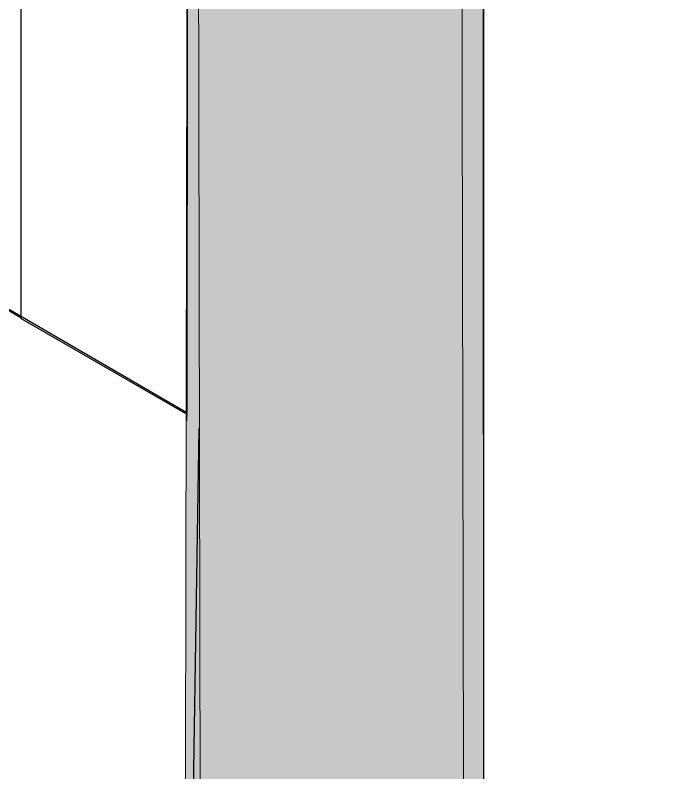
# Model space of a CAD drawing. Header units: inches. Extents: x -17.6 to 82.3, y -15.1 to 23.2.
# Drawn here: x 71.6622 to 72.0718, y 9.1801 to 9.649 of the extents above; entities that cross this region are included whole.
import ezdxf

# ---------------------------------------------------------------- set-up
doc = ezdxf.new("R2010")
doc.units = ezdxf.units.IN
doc.header["$MEASUREMENT"] = 0
doc.linetypes.add('AI-Linetype-11', pattern=[1.199738, 0.599869, -0.119974, 0.119974, -0.119974, 0.119974, -0.119974])
doc.linetypes.add('AI-Linetype-12', pattern=[1.199738, 0.599869, -0.119974, 0.119974, -0.119974, 0.119974, -0.119974])
for name, color, linetype, lineweight in [('.ATI-HATCH', 7, 'Continuous', 0), ('G-ANNO-TTLB', 7, 'Continuous', 0), ('LOGOS', 7, 'Continuous', 0), ('TYVEK', 7, 'Continuous', 0), ('wall scratch', 7, 'Continuous', 0)]:
    doc.layers.add(name, color=color, linetype=linetype, lineweight=lineweight)

# ---------------------------------------------------------------- blocks, each defined once
blk = doc.blocks.new('Block_234')
at = {"layer": 'TYVEK', "color": 4, "lineweight": 25, "true_color": 0x00ffff}
blk.add_lwpolyline([(72.00717, 9.27048)], dxfattribs=at)
blk = doc.blocks.new('Block_235')
at = {"layer": 'TYVEK', "color": 4, "lineweight": 25, "true_color": 0x00ffff}
for points in [[(71.76848, 9.56173)], [(71.76857, 9.41759)]]:
    blk.add_lwpolyline(points, dxfattribs=at)
blk = doc.blocks.new('Block_244')
at = {"layer": 'TYVEK', "color": 4, "lineweight": 25, "true_color": 0x00ffff}
blk.add_lwpolyline([(71.76808, 9.41732)], dxfattribs=at)
blk = doc.blocks.new('Block_252')
at = {"layer": 'TYVEK', "color": 1, "lineweight": 25, "true_color": 0xff0000}
for p, q in [((71.66396, 12.63112), (71.66581, 9.4613)), ((71.77136, 12.56859), (71.76848, 9.40301)), ((71.14927, 9.76338), (71.66581, 9.46187)), ((71.76916, 9.40164), (71.66581, 9.4613))]:
    blk.add_line(p, q, dxfattribs=at)
blk = doc.blocks.new('Block_255')
at = {"layer": 'TYVEK', "color": 4, "lineweight": 25, "true_color": 0x00ffff}
blk.add_lwpolyline([(71.96759, 9.2823)], dxfattribs=at)
blk = doc.blocks.new('Block_256')
at = {"layer": 'TYVEK', "color": 4, "lineweight": 25, "true_color": 0x00ffff}
for points in [[(71.76735, 9.56007)], [(71.76743, 9.41594)]]:
    blk.add_lwpolyline(points, dxfattribs=at)
blk = doc.blocks.new('Block_259')
at = {"layer": 'TYVEK', "color": 4, "lineweight": 25, "true_color": 0x00ffff}
blk.add_lwpolyline([(71.76694, 9.41567)], dxfattribs=at)
blk = doc.blocks.new('Block_278')
at = {"layer": 'TYVEK', "color": 18, "lineweight": 25, "true_color": 0x000000}
blk.add_line((71.95219, 12.46201), (71.95219, 8.75155), dxfattribs=at)

msp = doc.modelspace()

# ---------------------------------------------------------------- hatches: boundary and pattern name
at = {"layer": '.ATI-HATCH', "true_color": 0x808080, "transparency": 33554483}
msp.add_hatch(color=8, dxfattribs=at).paths.add_polyline_path([(71.77407, 12.6838), (71.95152, 12.57702), (71.95219, 8.75155), (71.76704, 8.84654)])
at = {"layer": 'G-ANNO-TTLB', "true_color": 0xff00ff, "transparency": 33554687}
h = msp.add_hatch(color=6, dxfattribs=at)
edge = h.paths.add_edge_path()
edge.add_spline(control_points=[(77.90202, -11.06099), (77.90202, -11.06099), (37.21427, -11.06099), (37.21427, -11.06099), (37.21427, -11.06099), (37.21427, 23.06401), (37.21427, 23.06401), (37.21427, 23.06401), (77.90202, 23.06401), (77.90202, 23.06401), (77.90202, 23.06401), (77.90202, -11.06099), (77.90202, -11.06099)], knot_values=[0, 0, 0, 0, 1, 1, 1, 2, 2, 2, 3, 3, 3, 4, 4, 4, 4], degree=3, periodic=0)
edge = h.paths.add_edge_path()
edge.add_spline(control_points=[(37.33927, 22.93901), (37.33927, 22.93901), (37.33927, -10.93599), (37.33927, -10.93599), (37.33927, -10.93599), (77.77702, -10.93599), (77.77702, -10.93599), (77.77702, -10.93599), (77.77702, 22.93901), (77.77702, 22.93901), (77.77702, 22.93901), (37.33927, 22.93901), (37.33927, 22.93901)], knot_values=[0, 0, 0, 0, 1, 1, 1, 2, 2, 2, 3, 3, 3, 4, 4, 4, 4], degree=3, periodic=0)
edge.add_line((37.33927, 22.93901), (37.33927, 22.93901))
at = {"layer": 'LOGOS', "true_color": 0x000000, "transparency": 33554687}
h = msp.add_hatch(dxfattribs=at)
h.set_pattern_fill('_U', color=18, scale=10, angle=45, style=2, pattern_type=0)
h.set_pattern_definition([(45, (0, 0), (-7.071, 7.0711), [])])
h.paths.add_polyline_path([(71.94059, 8.75224), (71.77742, 8.84645), (71.77012, 12.56715), (71.93329, 12.47294)])

# ---------------------------------------------------------------- linework, layer by layer
at = {"layer": '.ATI-HATCH'}
msp.add_lwpolyline([(71.77407, 12.6838), (71.95152, 12.57702), (71.95219, 8.75155), (71.76704, 8.84654)], close=True, dxfattribs=at)
at = {"layer": 'G-ANNO-TTLB'}
for points in [[(77.90202, -11.06099), (77.90202, -11.06099), (37.21427, -11.06099), (37.21427, -11.06099), (37.21427, -11.06099), (37.21427, 23.06401), (37.21427, 23.06401), (37.21427, 23.06401), (77.90202, 23.06401), (77.90202, 23.06401), (77.90202, 23.06401), (77.90202, -11.06099), (77.90202, -11.06099)], [(37.33927, 22.93901), (37.33927, 22.93901), (37.33927, -10.93599), (37.33927, -10.93599), (37.33927, -10.93599), (77.77702, -10.93599), (77.77702, -10.93599), (77.77702, -10.93599), (77.77702, 22.93901), (77.77702, 22.93901), (77.77702, 22.93901), (37.33927, 22.93901), (37.33927, 22.93901)]]:
    msp.add_open_spline(points, degree=3, knots=[0, 0, 0, 0, 1, 1, 1, 2, 2, 2, 3, 3, 3, 4, 4, 4, 4], dxfattribs=at)
at = {"layer": 'LOGOS'}
msp.add_lwpolyline([(71.94059, 8.75224), (71.77742, 8.84645), (71.77012, 12.56715), (71.93329, 12.47294)], close=True, dxfattribs=at)
at = {"layer": 'TYVEK', "color": 191, "lineweight": 25, "true_color": 0xbf7fff}
msp.add_line((71.76848, 9.39786), (71.77031, 12.23028), dxfattribs=at)
at = {"layer": 'TYVEK', "color": 4, "lineweight": 25, "true_color": 0x00ffff}
msp.add_line((69.70756, 10.59877), (71.76848, 9.40301), dxfattribs=at)
at = {"layer": 'TYVEK', "color": 18, "lineweight": 25, "true_color": 0x000000}
msp.add_line((71.77601, 9.39321), (71.76704, 8.84654), dxfattribs=at)
at = {"layer": 'TYVEK', "color": 4, "lineweight": 25, "true_color": 0x00ffff}
msp.add_open_spline([(71.76915, 9.06452), (71.74447, 9.06863), (71.71976, 9.07727), (71.69607, 9.09097), (71.69607, 9.09097), (69.70061, 10.24436), (69.70061, 10.24436)], degree=3, knots=[0, 0, 0, 0, 1, 1, 1, 2, 2, 2, 2], dxfattribs=at)
at = {"layer": 'wall scratch', "color": 252, "linetype": 'AI-Linetype-12', "lineweight": 25, "true_color": 0x848484}
msp.add_lwpolyline([(71.77823, 9.36307)], dxfattribs=at)
at = {"layer": 'wall scratch', "color": 252, "linetype": 'AI-Linetype-11', "lineweight": 25, "true_color": 0x848484}
msp.add_lwpolyline([(71.77867, 9.36307)], dxfattribs=at)

# ---------------------------------------------------------------- block references
at = {"layer": 'TYVEK'}
for name in ['Block_252', 'Block_278', 'Block_255', 'Block_259', 'Block_244', 'Block_234', 'Block_235', 'Block_256']:
    msp.add_blockref(name, (0, 0), dxfattribs=at)

doc.saveas('drawing.dxf')
